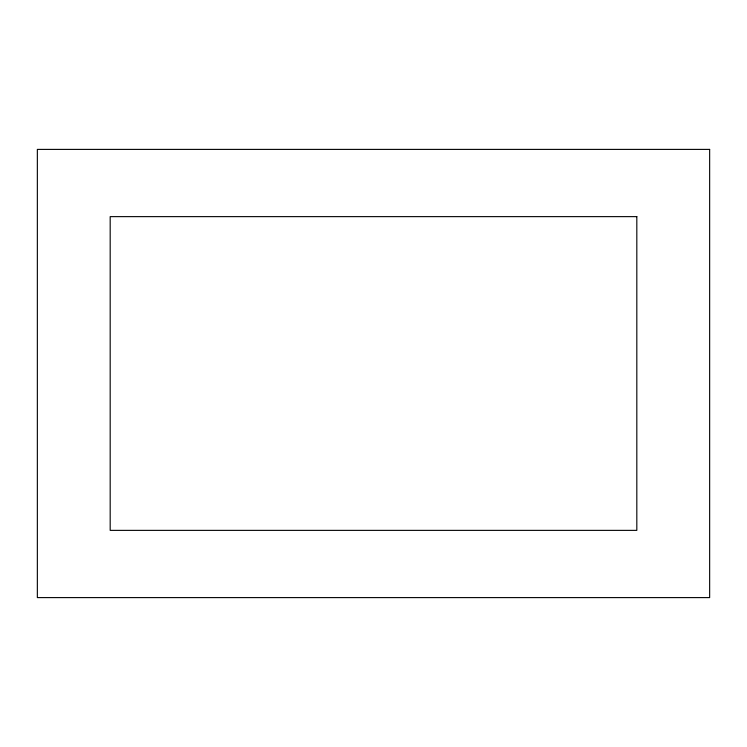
<?xml version="1.0" encoding="UTF-8"?>
<svg xmlns="http://www.w3.org/2000/svg" width="747" height="747" viewBox="0 0 747 747"><rect width="100%" height="100%" fill="white"/><g stroke="black" fill="none" stroke-linecap="round" stroke-linejoin="round"><path stroke-width="1.12" d="M709.65 149.4L37.35 149.4L37.35 597.6L709.65 597.6L709.65 149.4M636.817 216.63L110.182 216.63L110.182 530.37L636.817 530.37L636.817 216.63"/></g></svg>
